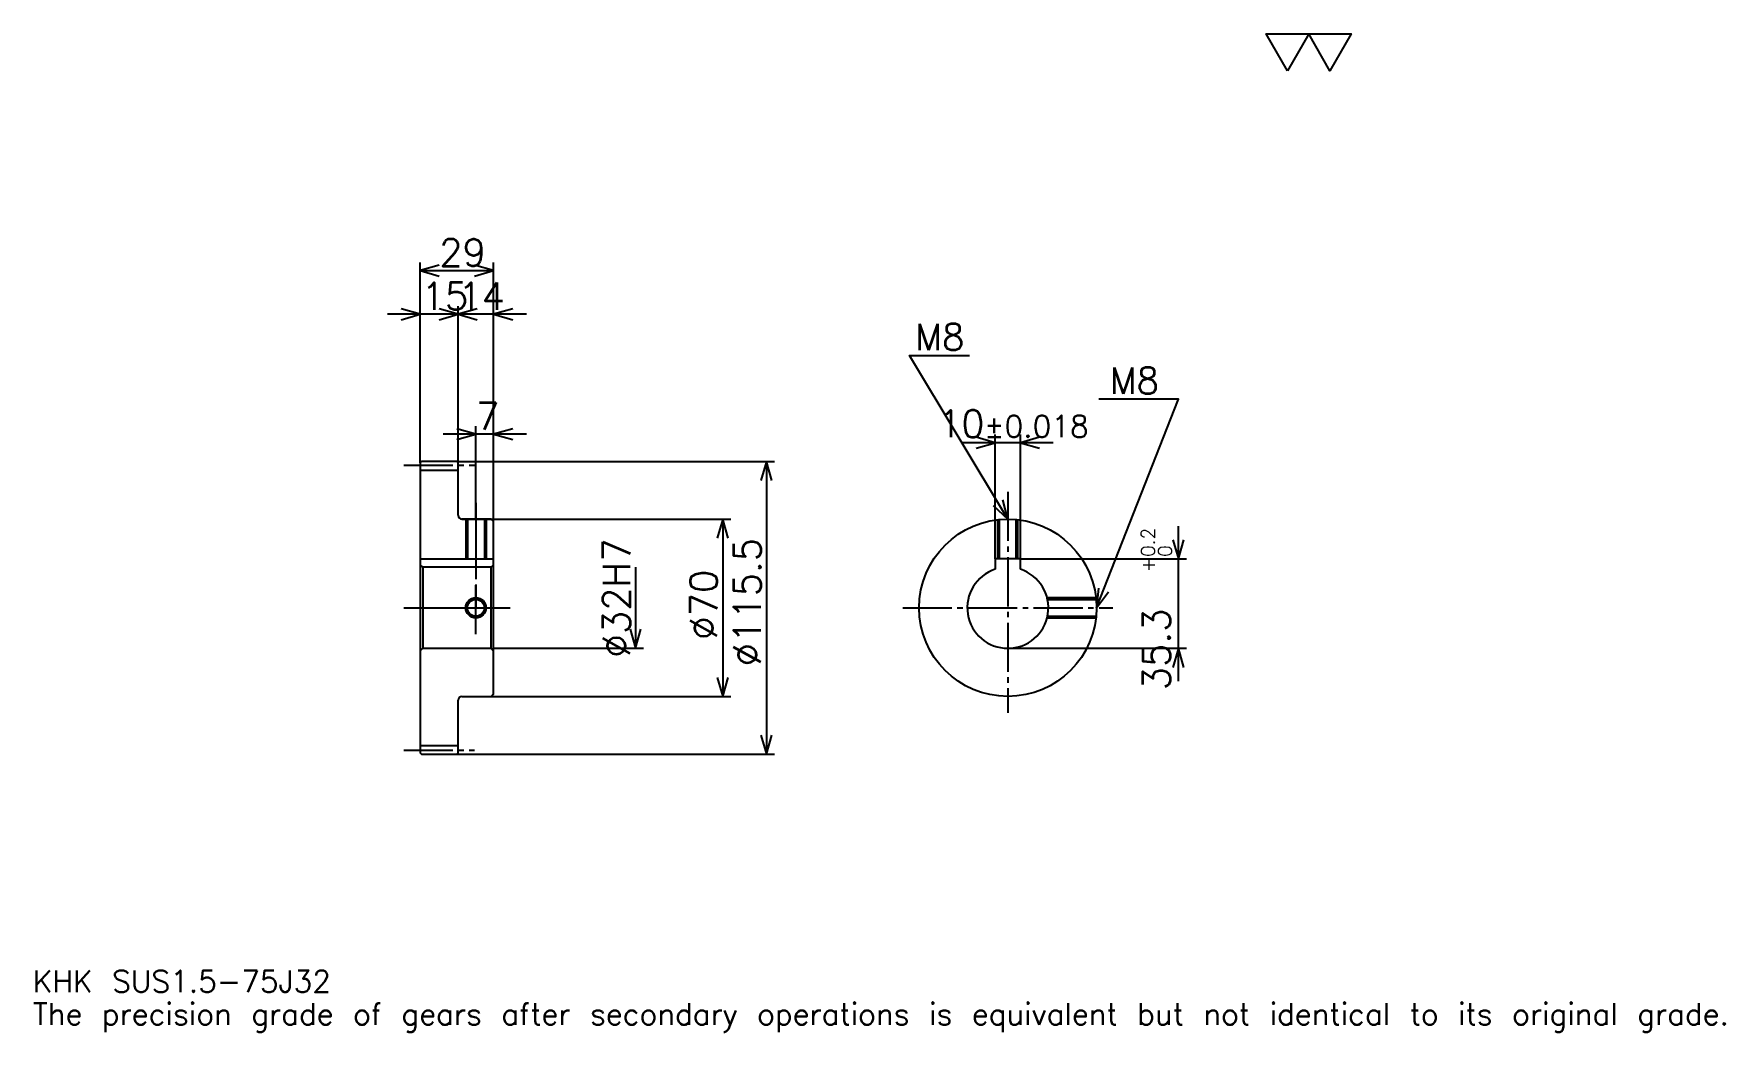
# Model space of a CAD drawing. Extents: x 22 to 689, y 8 to 402.
import ezdxf

# ---------------------------------------------------------------- set-up
doc = ezdxf.new("R2010")
doc.units = 0
doc.linetypes.add('DASHDOT', pattern=[25.826087, 19.369565, -2.152174, 2.152174, -2.152174])
doc.layers.get('0').update_dxf_attribs({"linetype": 'CONTINUOUS'})
doc.layers.add('DASHDOT', color=6, linetype='DASHDOT')
doc.styles.add('KANJI', font='TXT', dxfattribs={"bigfont": 'BIGFONT'})

msp = doc.modelspace()

# ---------------------------------------------------------------- linework, layer by layer
at = {"color": 5}
for p, q in [((174.32608, 233.152176), (174.32608, 311.706512)), ((174.32608, 308.478271), (203.32608, 308.478271)), ((203.32608, 233.152176), (203.32608, 311.706512)), ((189.32608, 233.152176), (189.32608, 294.489136)), ((202.23912, 291.260864), (161.41304, 291.260864)), ((216.23912, 291.260864), (176.41304, 291.260864)), ((196.32608, 233.152176), (196.32608, 247.141312)), ((216.23912, 243.913055), (183.41304, 243.913055)), ((424.108704, 240.532608), (388.282593, 240.532608)), ((401.195648, 194.702179), (401.195648, 243.760864)), ((411.195648, 194.702179), (411.195648, 243.760864)), ((174.32608, 232.652176), (174.32608, 233.152176)), ((188.82608, 233.152176), (203.32608, 233.152176)), ((189.32608, 232.652176), (189.32608, 233.152176)), ((196.32608, 210.402176), (196.32608, 233.152176)), ((196.32608, 210.402176), (196.32608, 233.152176)), ((203.32608, 233.152176), (314.163025, 233.152176)), ((203.32608, 209.402176), (203.32608, 233.152176)), ((310.934784, 233.152176), (310.934784, 117.652176)), ((190.82608, 210.402176), (203.32608, 210.402176)), ((203.32608, 210.402176), (296.945648, 210.402176)), ((293.717377, 210.402176), (293.717377, 140.402176)), ((473.478241, 146.489136), (473.478241, 207.615219)), ((411.195648, 194.702179), (476.706512, 194.702179)), ((259.282593, 191.402176), (259.282593, 159.402176)), ((203.32608, 159.402176), (262.510864, 159.402176)), ((406.195648, 159.402176), (476.706512, 159.402176)), ((190.82608, 140.402176), (203.32608, 140.402176)), ((203.32608, 140.402176), (296.945648, 140.402176)), ((188.82608, 117.652176), (203.32608, 117.652176)), ((203.32608, 117.652176), (314.163025, 117.652176))]:
    msp.add_line(p, q, dxfattribs=at)
at = {"color": 4}
for p, q in [((174.32608, 229.777176), (189.32608, 229.777176)), ((174.32608, 194.702179), (203.32608, 194.702179)), ((175.32608, 191.402176), (175.32608, 159.402176)), ((202.32608, 191.402176), (203.32608, 192.402176)), ((202.32608, 159.402176), (203.32608, 158.402176)), ((174.32608, 121.027176), (189.32608, 121.027176))]:
    msp.add_line(p, q, dxfattribs=at)
at = {"color": 7}
msp.add_lwpolyline([(516.521729, 387.391296), (508.128235, 401.940002), (541.702148, 401.940002), (533.308716, 387.391296), (524.915222, 401.940002), (516.521729, 387.391296)], dxfattribs=at)
at = {"color": 5}
for points in [[(181.858688, 310.630432), (174.32608, 308.478271), (181.858688, 306.32608)], [(195.793472, 306.32608), (203.32608, 308.478271), (195.793472, 310.630432)], [(166.793472, 289.108704), (174.32608, 291.260864), (166.793472, 293.413055)], [(181.793472, 289.108704), (189.32608, 291.260864), (181.793472, 293.413055)], [(196.858688, 293.413055), (189.32608, 291.260864), (196.858688, 289.108704)], [(210.858688, 293.413055), (203.32608, 291.260864), (210.858688, 289.108704)], [(406.195648, 210.402176), (367.456512, 274.967407), (391.130432, 274.967407)], [(441.195648, 175.402176), (473.478241, 257.75), (442.056519, 257.75)], [(188.793472, 241.760864), (196.32608, 243.913055), (188.793472, 246.065216)], [(210.858688, 246.065216), (203.32608, 243.913055), (210.858688, 241.760864)], [(393.663025, 238.380432), (401.195648, 240.532608), (393.663025, 242.684784)], [(418.728271, 242.684784), (411.195648, 240.532608), (418.728271, 238.380432)], [(313.086975, 225.619568), (310.934784, 233.152176), (308.782593, 225.619568)], [(400.47467, 215.754059), (406.195648, 210.402176), (404.165619, 217.968628)], [(295.869568, 202.869568), (293.717377, 210.402176), (291.565216, 202.869568)], [(471.32608, 202.234787), (473.478241, 194.702179), (475.630402, 202.234787)], [(441.941223, 183.200653), (441.195648, 175.402176), (445.948639, 181.629639)], [(257.130432, 166.934784), (259.282593, 159.402176), (261.434784, 166.934784)], [(475.630402, 151.869568), (473.478241, 159.402176), (471.32608, 151.869568)], [(291.565216, 147.934784), (293.717377, 140.402176), (295.869568, 147.934784)], [(308.782593, 125.184784), (310.934784, 117.652176), (313.086975, 125.184784)]]:
    msp.add_lwpolyline(points, dxfattribs=at)
at = {"color": 4}
for points in [[(189.32608, 211.902176), (189.32608, 232.652176), (188.82608, 233.152176), (174.82608, 233.152176), (174.32608, 232.652176), (174.32608, 158.402176)], [(190.82608, 140.402176), (202.32608, 140.402176), (203.32608, 141.402176), (203.32608, 209.402176), (202.32608, 210.402176), (190.82608, 210.402176)], [(192.32608, 210.402176), (192.32608, 194.702179)], [(193.001083, 210.402176), (193.001083, 194.702179)], [(199.651077, 210.402176), (199.651077, 194.702179)], [(200.32608, 210.402176), (200.32608, 194.702179)], [(402.195648, 194.702179), (402.195648, 210.172852)], [(402.870667, 194.702179), (402.870667, 210.243881)], [(409.52063, 194.702179), (409.52063, 210.243881)], [(410.195648, 194.702179), (410.195648, 210.172852)], [(411.195648, 190.600861), (411.195648, 194.702179), (401.195648, 194.702179), (401.195648, 190.600861)], [(174.32608, 158.402176), (175.32608, 159.402176), (202.32608, 159.402176), (202.32608, 191.402176), (175.32608, 191.402176), (174.32608, 192.402176)], [(421.687561, 179.402176), (440.966339, 179.402176)], [(421.846344, 178.727173), (441.037354, 178.727173)], [(421.687561, 171.402176), (440.966339, 171.402176)], [(421.846344, 172.077179), (441.037354, 172.077179)], [(174.32608, 158.402176), (174.32608, 118.152176), (174.82608, 117.652176), (188.82608, 117.652176), (189.32608, 118.152176), (189.32608, 138.902176)]]:
    msp.add_lwpolyline(points, dxfattribs=at)
for centre, radius in [((406.195648, 175.402176), 35), ((196.32608, 175.402176), 3.325)]:
    msp.add_circle(centre, radius, dxfattribs=at)
at = {"color": 7}
msp.add_circle((196.32608, 175.402176), 4, dxfattribs=at)
at = {"color": 4}
for centre, radius, start, end in [((190.82608, 211.902176), 1.5, 180, 270), ((406.195648, 175.402176), 16, 108.209957329, 71.790042671), ((190.82608, 138.902176), 1.5, 90, 180)]:
    msp.add_arc(centre, radius, start, end, dxfattribs=at)
at = {"layer": 'DASHDOT', "color": 7}
for p, q in [((167.869553, 231.652176), (195.782608, 231.652176)), ((406.195648, 221.16304), (406.195648, 133.945648)), ((196.32608, 210.402176), (196.32608, 175.402176)), ((167.869553, 175.402176), (209.782593, 175.402176)), ((364.739136, 175.402176), (447.652161, 175.402176)), ((167.869553, 119.152176), (195.782608, 119.152176))]:
    msp.add_line(p, q, dxfattribs=at)
for points in [[(196.32608, 216.858704), (196.32608, 188.245651)], [(196.32608, 164.945648), (196.32608, 185.858704)], [(185.869553, 175.402176), (206.782593, 175.402176)]]:
    msp.add_lwpolyline(points, dxfattribs=at)

# ---------------------------------------------------------------- texts
at = {"color": 7, "style": 'KANJI'}
for s, height, p in [('29', 10.76087, (181.831512, 310.200012)), ('15', 10.76087, (174.831512, 292.982605)), ('14', 10.76087, (189.331512, 292.982605)), ('M8', 10.330435, (369.608704, 277.119568)), ('M8', 10.330435, (446.36087, 259.902161)), ('7', 10.76087, (196.328796, 245.634796)), ('10', 10.76087, (378.602661, 242.684784)), ('%%p0.018', 8.608696, (396.787201, 242.684784)), ('KHK SUS1.5-75J32', 8.608696, (21.52174, 23.673914)), ('The precision grade of gears after secondary operations is equivalent but not identical to its original grade.', 8.608696, (21.52174, 10.76087))]:
    msp.add_text(s, height=height, dxfattribs=at).set_placement(p)
for s, height, p in [('%%c32H7', 10.76087, (257.130432, 155.76358)), ('%%c115.5', 10.76087, (308.782593, 152.266296)), ('0.2', 5.380435, (464.223907, 195.442474)), ('+', 5.380435, (464.223907, 189.416382)), ('0', 5.380435, (470.89563, 195.442474)), ('%%c70', 10.76087, (291.565216, 162.758148)), ('35.3', 10.76087, (470.249969, 142.839081))]:
    msp.add_text(s, height=height, rotation=90, dxfattribs=at).set_placement(p)

doc.saveas('drawing.dxf')
